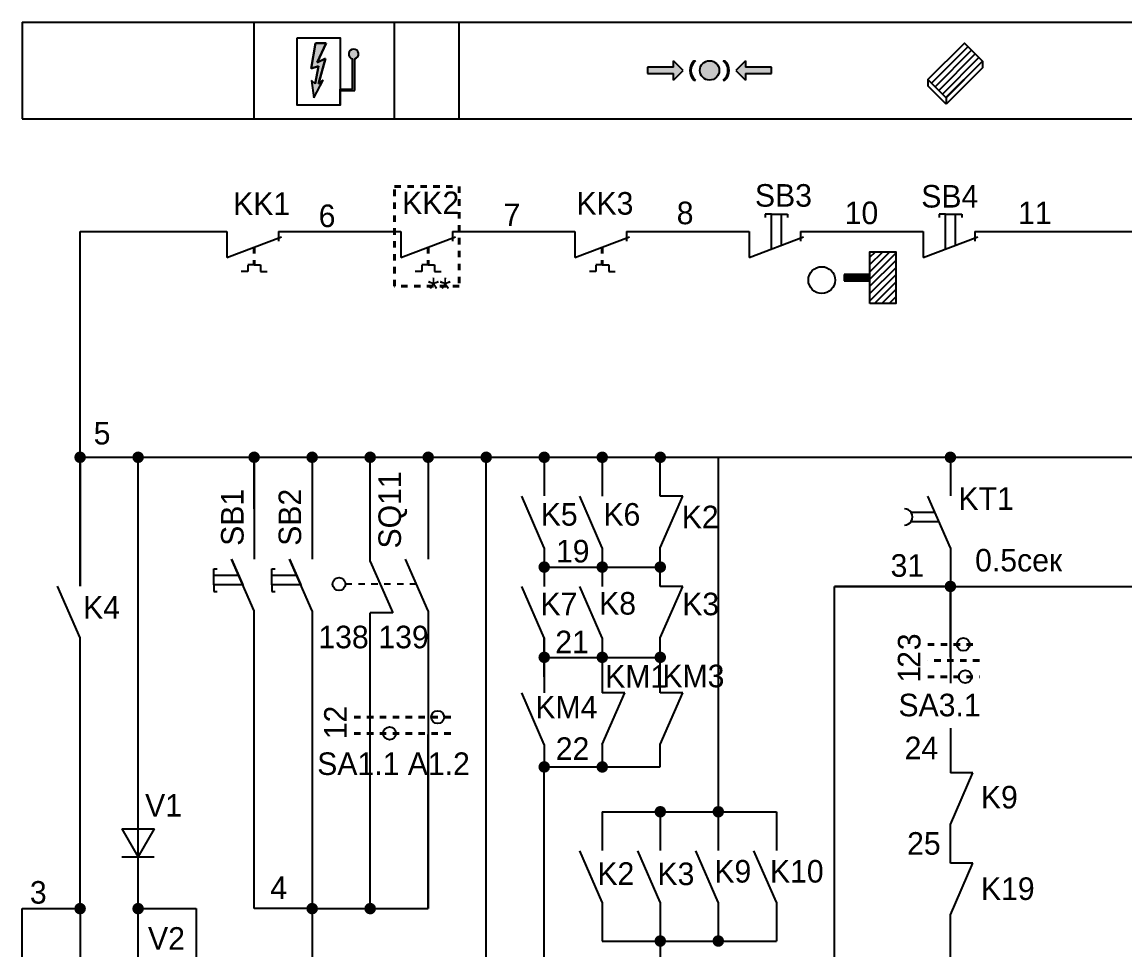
# Model space of a CAD drawing. Header units: inches. Extents: x 0 to 2090, y -987 to 594.
# Drawn here: x 920.5 to 1091.6, y 426.8 to 570.7 of the extents above; entities that cross this region are included whole.
import ezdxf

# ---------------------------------------------------------------- set-up
doc = ezdxf.new("R2010")
doc.units = ezdxf.units.IN
doc.header["$MEASUREMENT"] = 0
doc.linetypes.add('JIS_02_1.0', pattern=[2, 1, -1])
doc.layers.add('пунктир', color=4, linetype='JIS_02_1.0', lineweight=40)

msp = doc.modelspace()

# ---------------------------------------------------------------- hatches: boundary and pattern name
msp.add_hatch(color=256).paths.add_polyline_path([(966.0749536724229, 567.4706837035479), (965.4145514071702, 563.5484760408464), (966.5311433713264, 563.8815893265529), (966.007286892021, 561.1510533938273), (965.465562042978, 561.6927782428702), (965.8025187138569, 558.987740160443), (967.248346046777, 561.7253412318851), (966.5363340415292, 561.1510533938273), (967.6351011283218, 565.0551523236246), (966.3328572619916, 564.4451392752105), (967.7138816931833, 567.4706837035479)])
h = msp.add_hatch(color=256)
edge = h.paths.add_edge_path()
edge.add_arc((971.9764573229581, 565.7753733417074), 0.7667294537466739, 285.5462112592491, 617.2234379336661)
edge.add_line((971.8068954296518, 565.0276281848652), (971.8068954296518, 560.3477487401032))
edge.add_line((971.8068954296518, 560.3477487401032), (969.9111097096443, 560.3477487401032))
edge.add_line((969.9111097096443, 560.3477487401032), (969.9111097096443, 560.096971360987))
edge.add_line((969.9111097096443, 560.096971360987), (972.1819526964641, 560.096971360987))
edge.add_line((972.1819526964641, 560.096971360987), (972.1819526964641, 565.0366949903864))
h = msp.add_hatch()
h.set_pattern_fill('ANSI31', color=256, scale=0.25, style=0)
h.set_pattern_definition([(45, (673.1582998790288, 114.4292740455378), (-0.561266007566822, 0.5612660075668221), [])])
h.paths.add_polyline_path([(1061.05380872282, 561.8179129796349), (1066.710662972312, 567.4747672291273), (1069.539090097059, 564.6463401043811), (1063.882235847566, 558.9894858548888)])
h = msp.add_hatch(color=256)
edge = h.paths.add_edge_path()
edge.add_arc((1027.18833741421, 563.2342153682979), 1.507161163253386, 0, 360)
edge = h.paths.add_edge_path()
edge.add_line((1029.312567092505, 561.7329051773095), (1029.573330865398, 561.7342153682979))
edge.add_arc((1028.148063889232, 563.2342153682979), 2.069151022364066, 313.5365589871091, 406.4083904906752)
edge.add_line((1029.574771426602, 564.732845261287), (1029.315938525292, 564.7329044069071))
edge.add_arc((1028.148063889232, 563.2342153682979), 1.9, -52.20077086296101, 52.07199163771338, ccw=False)
edge = h.paths.add_edge_path()
edge.add_line((1024.759083628931, 561.7342153682979), (1025.019161398008, 561.7334375327466))
edge.add_arc((1026.184350605098, 563.2342153682979), 1.9, 127.90182317227061, 232.1745856729539, ccw=False)
edge.add_line((1025.017161018517, 564.7334379898512), (1024.758328117206, 564.7334971354713))
edge.add_arc((1026.184350605098, 563.2342153682979), 2.069151022364066, 133.5654243193195, 226.4634410128909)
h.paths.add_polyline_path([(1023.119186391846, 563.234215368298), (1021.619186391846, 564.7342153682979), (1021.619186391846, 563.7342153682979), (1017.583039279275, 563.7342153682979), (1017.583039279275, 562.7342153682979), (1021.619186391846, 562.7342153682979), (1021.619186391846, 561.7342153682979)])
h.paths.add_polyline_path([(1031.260302297368, 563.2321265420079), (1032.760302297369, 561.732126542008), (1032.760302297369, 562.732126542008), (1036.796449409939, 562.732126542008), (1036.796449409939, 563.732126542008), (1032.760302297369, 563.732126542008), (1032.760302297369, 564.732126542008)])
h = msp.add_hatch()
h.set_pattern_fill('ANSI31', color=256, scale=0.25, angle=180, style=0)
h.set_pattern_definition([(225, (717.9876707346632, 82.29831996327232), (0.5612660075668219, -0.5612660075668222), [])])
h.paths.add_polyline_path([(1052.068812340752, 527.1011724597425), (1052.068812340752, 535.1011724597425), (1056.068812340752, 535.1011724597425), (1056.068812340752, 527.1011724597425)])
h = msp.add_hatch(color=256)
h.paths.add_polyline_path([(1052.064995408314, 530.60320338423), (1052.064995408314, 531.5963319904434), (1048.072354456101, 531.5963319904434), (1048.072354456101, 530.6032033842299)])
edge = h.paths.add_edge_path()
edge.add_line((1052.068812340752, 531.1011724597425), (1048.068812340752, 531.1011724597425))
h = msp.add_hatch(color=256)
edge = h.paths.add_edge_path()
edge.add_arc((929.5464494099392, 503.2321265420079), 0.9, 0, 360)
h = msp.add_hatch(color=256)
edge = h.paths.add_edge_path()
edge.add_arc((938.5464494099392, 503.2321265420079), 0.9, 0, 360)
h = msp.add_hatch(color=256)
edge = h.paths.add_edge_path()
edge.add_arc((956.5464494099392, 503.2321265420079), 0.9, 0, 360)
h = msp.add_hatch(color=256)
edge = h.paths.add_edge_path()
edge.add_arc((965.5464494099392, 503.2321265420079), 0.9, 0, 360)
h = msp.add_hatch(color=256)
edge = h.paths.add_edge_path()
edge.add_arc((974.5464494099392, 503.2321265420079), 0.9, 0, 360)
h = msp.add_hatch(color=256)
edge = h.paths.add_edge_path()
edge.add_arc((983.5464494099392, 503.2321265420079), 0.9, 0, 360)
h = msp.add_hatch(color=256)
edge = h.paths.add_edge_path()
edge.add_arc((992.5464494099392, 503.2321265420079), 0.9, 0, 360)
h = msp.add_hatch(color=256)
edge = h.paths.add_edge_path()
edge.add_arc((1001.546449409939, 503.2321265420079), 0.9, 0, 360)
h = msp.add_hatch(color=256)
edge = h.paths.add_edge_path()
edge.add_arc((1010.546449409939, 503.2321265420079), 0.9, 0, 360)
h = msp.add_hatch(color=256)
edge = h.paths.add_edge_path()
edge.add_arc((1019.546449409939, 503.2321265420079), 0.9, 0, 360)
h = msp.add_hatch(color=256)
edge = h.paths.add_edge_path()
edge.add_arc((1064.546449409939, 503.2321265420079), 0.9, 0, 360)
h = msp.add_hatch(color=256)
edge = h.paths.add_edge_path()
edge.add_arc((1001.546449409939, 486.2064676283259), 0.9, 0, 360)
h = msp.add_hatch(color=256)
edge = h.paths.add_edge_path()
edge.add_arc((1010.546449409939, 486.2064676283259), 0.9, 0, 360)
h = msp.add_hatch(color=256)
edge = h.paths.add_edge_path()
edge.add_arc((1019.546449409939, 486.2064676283259), 0.9, 0, 360)
h = msp.add_hatch(color=256)
edge = h.paths.add_edge_path()
edge.add_arc((1064.546449409939, 483.2064676283259), 0.9, 0, 360)
h = msp.add_hatch(color=256)
edge = h.paths.add_edge_path()
edge.add_arc((1001.546449409939, 472.2064676283259), 0.9, 0, 360)
h = msp.add_hatch(color=256)
edge = h.paths.add_edge_path()
edge.add_arc((1010.546449409939, 472.2064676283259), 0.9, 0, 360)
h = msp.add_hatch(color=256)
edge = h.paths.add_edge_path()
edge.add_arc((1019.546449409939, 472.2064676283259), 0.9, 0, 360)
h = msp.add_hatch(color=256)
edge = h.paths.add_edge_path()
edge.add_arc((1001.546449409939, 455.2064676283259), 0.9, 0, 360)
h = msp.add_hatch(color=256)
edge = h.paths.add_edge_path()
edge.add_arc((1010.546449409939, 455.2064676283259), 0.9, 0, 360)
h = msp.add_hatch(color=256)
edge = h.paths.add_edge_path()
edge.add_arc((1019.546449409939, 448.2568623635731), 0.9, 0, 360)
h = msp.add_hatch(color=256)
edge = h.paths.add_edge_path()
edge.add_arc((1028.546449409939, 448.2568623635731), 0.9, 0, 360)
h = msp.add_hatch(color=256)
edge = h.paths.add_edge_path()
edge.add_arc((929.5464494099392, 433.2321265420079), 0.9, 0, 360)
h = msp.add_hatch(color=256)
edge = h.paths.add_edge_path()
edge.add_arc((938.5464494099392, 433.2321265420079), 0.9, 0, 360)
h = msp.add_hatch(color=256)
edge = h.paths.add_edge_path()
edge.add_arc((965.5464494099392, 433.2321265420079), 0.9, 0, 360)
h = msp.add_hatch(color=256)
edge = h.paths.add_edge_path()
edge.add_arc((974.5464494099392, 433.2321265420079), 0.9, 0, 360)
h = msp.add_hatch(color=256)
edge = h.paths.add_edge_path()
edge.add_arc((1019.546449409939, 428.2099035978018), 0.9, 0, 360)
h = msp.add_hatch(color=256)
edge = h.paths.add_edge_path()
edge.add_arc((1028.546449409939, 428.2099035978018), 0.9, 0, 360)

# ---------------------------------------------------------------- linework, layer by layer
for p, q in [((920.5464494099392, 570.732126542008), (920.5464494099392, 555.732126542008)), ((920.5464494099392, 570.732126542008), (1291.046326905458, 570.7321265420084)), ((956.5464494099392, 555.732126542008), (956.5464494099392, 570.732126542008)), ((978.3257503124039, 555.732126542008), (978.3257503124039, 570.732126542008)), ((988.3532224198402, 555.732126542008), (988.3532224198402, 570.732126542008)), ((965.4142340145222, 563.5465910081297), (966.0749536724229, 567.4706837035479)), ((966.0749536724229, 567.4706837035479), (965.4145514071702, 563.5484760408464)), ((966.0749536724229, 567.4706837035479), (967.7138816931833, 567.4706837035479)), ((967.7138816931833, 567.4706837035479), (966.0749536724229, 567.4706837035479)), ((967.7138816931833, 567.4706837035479), (966.3328572619916, 564.4451392752105)), ((966.3328572619916, 564.4451392752105), (967.7138816931833, 567.4706837035479)), ((966.3328572619916, 564.4451392752105), (967.6351011283218, 565.0551523236246)), ((967.6351011283218, 565.0551523236246), (966.3328572619916, 564.4451392752105)), ((967.6351011283218, 565.0551523236246), (966.5363340415292, 561.1510533938273)), ((966.5363340415292, 561.1510533938273), (967.6351011283218, 565.0551523236246)), ((971.8068954296518, 560.3477487401032), (971.8068954296518, 565.0276281848652)), ((972.1819526964641, 560.096971360987), (972.1819526964641, 565.0366949903864)), ((1021.619186391846, 563.7342153682979), (1021.619186391846, 564.7342153682979)), ((1023.119186391846, 563.234215368298), (1021.619186391846, 564.7342153682979)), ((1024.758328117206, 564.7334971354713), (1025.017161018517, 564.7334379898512)), ((1029.315938525292, 564.7329044069071), (1029.574771426602, 564.732845261287)), ((1032.760302297369, 564.732126542008), (1031.260302297368, 563.2321265420079)), ((1032.760302297369, 564.732126542008), (1032.760302297369, 563.732126542008)), ((1069.539090097059, 564.6463401043811), (1069.539090097059, 563.6463401043811)), ((965.4145514071702, 563.5484760408464), (966.5311433713264, 563.8815893265529)), ((966.5311433713264, 563.8815893265527), (965.414831681803, 563.5485596552793)), ((966.007286892021, 561.1510533938273), (966.5311433713264, 563.8815893265527)), ((966.5311433713264, 563.8815893265529), (966.007286892021, 561.1510533938273)), ((1017.583039279275, 563.7342153682979), (1017.583039279275, 562.7342153682979)), ((1021.619186391846, 563.7342153682979), (1017.583039279275, 563.7342153682979)), ((1021.619186391846, 561.7342153682979), (1023.119186391846, 563.234215368298)), ((1031.260302297368, 563.2321265420079), (1032.760302297369, 561.732126542008)), ((1036.796449409939, 563.732126542008), (1032.760302297369, 563.732126542008)), ((1036.796449409939, 562.732126542008), (1036.796449409939, 563.732126542008)), ((1069.539090097059, 563.6463401043811), (1063.877249212071, 557.9894982882329)), ((966.007286892021, 561.1510533938273), (965.465562042978, 561.6927782428702)), ((965.465562042978, 561.6927782428702), (965.8025187138569, 558.987740160443)), ((966.007286892021, 561.1510533938273), (965.465562042978, 561.6927782428702)), ((965.465562042978, 561.6927782428702), (965.8025187138569, 558.987740160443)), ((965.8025187138569, 558.987740160443), (967.248346046777, 561.7253412318851)), ((965.8025187138569, 558.987740160443), (967.248346046777, 561.7253412318851)), ((966.5363340415292, 561.1510533938273), (967.248346046777, 561.7253412318851)), ((967.248346046777, 561.7253412318851), (966.5363340415292, 561.1510533938273)), ((1017.583039279275, 562.7342153682979), (1021.619186391846, 562.7342153682979)), ((1021.619186391846, 561.7342153682979), (1021.619186391846, 562.7342153682979)), ((1024.759083628931, 561.7342153682979), (1025.019161398008, 561.7334375327466)), ((1029.312567092505, 561.7329051773095), (1029.573330865398, 561.7342153682979)), ((1032.760302297369, 562.732126542008), (1036.796449409939, 562.732126542008)), ((1032.760302297369, 562.732126542008), (1032.760302297369, 561.732126542008)), ((1061.05380872282, 561.8179129796349), (1061.05380872282, 560.8179129796349)), ((969.9111097096443, 557.8542524167655), (969.9111097096443, 560.3477487401032)), ((969.9111097096443, 560.3477487401032), (971.8068954296518, 560.3477487401032)), ((969.9111097096443, 560.3477487401032), (969.9111097096443, 560.096971360987)), ((969.9111097096443, 560.096971360987), (972.1819526964641, 560.096971360987)), ((1063.877249212071, 557.9894982882329), (1061.05380872282, 560.8179129796349)), ((1063.882235847566, 558.9894858548888), (1063.877249212071, 557.9894982882329)), ((920.5464494099392, 555.732126542008), (1291.046326905458, 555.732126542008)), ((956.5464494099392, 555.732126542008), (978.3257503124039, 555.732126542008)), ((1036.796449409939, 540.9301059930258), (1035.796449409939, 540.9301059930258)), ((1035.796449409939, 540.9301059930258), (1035.796449409939, 540.4301059930258)), ((1036.796449409939, 535.5386574024051), (1036.796449409939, 540.9301059930258)), ((1036.796449409939, 540.9301059930258), (1038.296449409939, 540.9301059930258)), ((1038.296449409939, 540.9301059930258), (1038.296449409939, 536.1011574024051)), ((1038.296449409939, 540.9301059930258), (1039.296449409939, 540.9301059930258)), ((1039.296449409939, 540.9301059930258), (1039.296449409939, 540.4301059930258)), ((1063.796449409939, 540.9301059930258), (1062.796449409939, 540.9301059930258)), ((1062.796449409939, 540.9301059930258), (1062.796449409939, 540.4301059930258)), ((1063.796449409939, 535.5386574024051), (1063.796449409939, 540.9301059930258)), ((1063.796449409939, 540.9301059930258), (1065.296449409939, 540.9301059930258)), ((1065.296449409939, 540.9301059930258), (1065.296449409939, 536.1011574024051)), ((1065.296449409939, 540.9301059930258), (1066.296449409939, 540.9301059930258)), ((1066.296449409939, 540.9301059930258), (1066.296449409939, 540.4301059930258)), ((929.5464494099392, 503.2321265420079), (929.5464494099392, 538.2321265420079)), ((929.5464494099392, 538.2321265420079), (952.312367115547, 538.2321265420079)), ((952.312367115547, 538.2321265420079), (952.312367115547, 534.2321265420079)), ((952.312367115547, 534.2321265420079), (960.7805317043315, 537.407688262802)), ((960.312367115547, 538.232126542008), (979.3123671155467, 538.2321265420081)), ((960.312367115547, 538.2321265420079), (965.5464494099392, 538.2321265420079)), ((960.312367115547, 538.2321265420079), (960.312367115547, 536.7321265420079)), ((974.5464494099392, 538.2321265420079), (979.312367115547, 538.2321265420079)), ((979.312367115547, 538.2321265420079), (979.312367115547, 534.2321265420079)), ((979.312367115547, 534.2321265420079), (987.7805317043315, 537.407688262802)), ((987.312367115547, 538.2321265420081), (1006.312367115547, 538.2321265420081)), ((987.312367115547, 538.2321265420079), (987.312367115547, 536.7321265420079)), ((1006.312367115547, 538.2321265420081), (1006.312367115547, 534.2321265420081)), ((1006.312367115547, 534.2321265420081), (1014.780531704331, 537.4076882628023)), ((1014.312367115547, 538.2321265420081), (1033.312367115547, 538.232126542008)), ((1014.312367115547, 538.2321265420081), (1014.312367115547, 536.7321265420081)), ((1033.312367115547, 538.232126542008), (1033.312367115547, 534.232126542008)), ((1033.312367115547, 534.232126542008), (1041.780531704331, 537.4076882628021)), ((1041.312367115547, 538.2321265420081), (1060.312367115547, 538.2321265420081)), ((1041.312367115547, 538.232126542008), (1041.312367115547, 536.732126542008)), ((1060.312367115547, 538.232126542008), (1060.312367115547, 534.232126542008)), ((1060.312367115547, 534.232126542008), (1068.780531704331, 537.4076882628021)), ((1068.312367115547, 538.232126542008), (1154.546326905458, 538.2321265420079)), ((1068.312367115547, 538.232126542008), (1068.312367115547, 536.732126542008)), ((956.3270827087224, 535.634929882132), (956.3270827087224, 535.634929882132)), ((983.3270827087224, 535.634929882132), (983.3270827087224, 535.634929882132)), ((1010.327082708722, 535.6349298821323), (1010.327082708722, 535.6349298821323)), ((1052.068812340752, 531.1011724597425), (1052.068812340752, 535.1011724597425)), ((1052.068812340752, 535.1011724597425), (1056.068812340752, 535.1011724597425)), ((1056.068812340752, 535.1011724597425), (1056.068812340752, 527.1011724597425)), ((955.5464494099392, 532.0484153097412), (954.5464494099392, 532.0484153097412)), ((956.5464494099392, 533.069907402405), (955.5464494099392, 533.069907402405)), ((955.5464494099392, 533.0484153097412), (955.5464494099392, 532.0484153097412)), ((956.5464494099392, 533.069907402405), (957.5464494099392, 533.069907402405)), ((957.5464494099392, 533.069907402405), (957.5464494099392, 532.069907402405)), ((957.5464494099392, 532.069907402405), (958.5464494099392, 532.069907402405)), ((982.5464494099392, 532.0484153097412), (981.5464494099392, 532.0484153097412)), ((983.5464494099392, 533.069907402405), (982.5464494099392, 533.069907402405)), ((982.5464494099392, 533.0484153097412), (982.5464494099392, 532.0484153097412)), ((983.5464494099392, 533.069907402405), (984.5464494099392, 533.069907402405)), ((984.5464494099392, 533.069907402405), (984.5464494099392, 532.069907402405)), ((984.5464494099392, 532.069907402405), (985.5464494099392, 532.069907402405)), ((1009.546449409939, 532.0484153097415), (1008.546449409939, 532.0484153097415)), ((1010.546449409939, 533.0699074024052), (1009.546449409939, 533.0699074024052)), ((1009.546449409939, 533.0484153097415), (1009.546449409939, 532.0484153097415)), ((1010.546449409939, 533.0699074024052), (1011.546449409939, 533.0699074024052)), ((1011.546449409939, 533.0699074024052), (1011.546449409939, 532.0699074024052)), ((1011.546449409939, 532.0699074024052), (1012.546449409939, 532.0699074024052)), ((1052.064995408314, 531.5963319904434), (1048.072354456101, 531.5963319904434)), ((1048.072354456101, 531.5963319904434), (1048.072354456101, 530.6032033842299)), ((1048.072354456101, 530.6032033842299), (1052.064995408314, 530.60320338423)), ((1052.064995408314, 530.60320338423), (1052.064995408314, 531.5963319904434)), ((1052.068812340752, 531.1011724597425), (1052.068812340752, 531.6011724597425)), ((1052.068812340752, 527.1011724597425), (1052.068812340752, 531.1011724597425)), ((1056.068812340752, 527.1011724597425), (1052.068812340752, 527.1011724597425)), ((929.5464494099392, 483.2321265420079), (929.5464494099392, 503.2321265420079)), ((929.5464494099392, 503.2321265420079), (938.5464494099392, 503.2321265420079)), ((929.5464494099392, 503.2321265420079), (929.5464494099392, 483.2321265420079)), ((938.5464494099392, 353.2321265420079), (938.5464494099392, 503.2321265420079)), ((938.5464494099392, 503.2321265420079), (956.5464494099392, 503.2321265420079)), ((956.5464494099392, 503.2321265420079), (965.5464494099392, 503.2321265420079)), ((956.5464494099392, 495.2321265420079), (956.5464494099392, 503.2321265420079)), ((956.5464494099392, 503.2321265420079), (956.5464494099392, 487.4194859987418)), ((965.5464494099392, 503.2321265420079), (974.5464494099392, 503.2321265420079)), ((965.5464494099392, 503.2321265420079), (965.5464494099392, 487.4194859987418)), ((974.5464494099392, 503.2321265420079), (983.5464494099392, 503.2321265420079)), ((974.5464494099392, 487.0888956799478), (974.5464494099392, 503.2321265420079)), ((983.5464494099392, 503.2321265420079), (992.5464494099392, 503.2321265420079)), ((983.5464494099392, 503.2321265420079), (983.5464494099392, 495.2321265420079)), ((983.5464494099392, 503.2321265420079), (983.546449409939, 487.4194859987418)), ((992.5464494099392, 424.2321265420079), (992.5464494099392, 503.2321265420079)), ((992.5464494099392, 503.2321265420079), (1028.546449409939, 503.2321265420079)), ((1001.546449409939, 503.2321265420079), (1010.546449409939, 503.2321265420079)), ((1001.546449409939, 503.2321265420079), (1001.546449409939, 497.2321265420079)), ((1010.546449409939, 503.2321265420079), (1019.546449409939, 503.2321265420079)), ((1010.546449409939, 503.2321265420079), (1010.546449409939, 497.2064676283259)), ((1019.546449409939, 503.2321265420079), (1028.546449409939, 503.2321265420079)), ((1019.546449409939, 497.2064676283259), (1019.546449409939, 503.2321265420079)), ((1028.546449409939, 503.2321265420079), (1028.546449409939, 443.2321265420079)), ((1028.546449409939, 503.2321265420079), (1055.546449409939, 503.2321265420079)), ((1046.546449409939, 503.2321265420079), (1127.546326905458, 503.2321265420079)), ((1055.546449409939, 503.2321265420079), (1064.546449409939, 503.2321265420079)), ((1064.546449409939, 503.2321265420079), (1064.546449409939, 497.2321265420079)), ((1001.546449409939, 489.2064676283259), (998.0464494099392, 497.2064676283259)), ((1010.546449409939, 489.2064676283259), (1007.046449409939, 497.2064676283259)), ((1023.046449409939, 497.2064676283259), (1019.546449409939, 497.2064676283259)), ((1019.546449409939, 489.2064676283259), (1023.046449409939, 497.2064676283259)), ((1064.546449409939, 489.2064676283259), (1061.046449409939, 497.2064676283259)), ((1058.290011337925, 494.7211832215013), (1062.133761337925, 494.7211832215013)), ((1062.790011337925, 493.2211832215013), (1058.290011337925, 493.2211832215013)), ((1062.790011337925, 493.2211832215013), (1062.790011337925, 493.2211832215013)), ((1001.546449409939, 489.2064676283259), (1001.546449409939, 483.2064676283259)), ((1010.546449409939, 489.2064676283259), (1010.546449409939, 483.2064676283259)), ((1019.546449409939, 483.2064676283259), (1019.546449409939, 489.2064676283259)), ((1064.546449409939, 489.2064676283259), (1064.546449409939, 483.2064676283259)), ((950.2900113379249, 484.9342015919173), (950.2900113379249, 485.9342015919173)), ((950.2900113379249, 485.9342015919173), (950.7900113379249, 485.9342015919173)), ((956.5464494099392, 479.4194859987419), (953.0464494099392, 487.4194859987419)), ((953.0464494099392, 487.4194859987419), (954.7900113379249, 483.4342015919173)), ((959.2900113379249, 484.9342015919173), (959.2900113379249, 485.9342015919173)), ((959.2900113379249, 485.9342015919173), (959.7900113379249, 485.9342015919173)), ((965.5464494099392, 479.4194859987419), (962.0464494099392, 487.4194859987419)), ((962.0464494099392, 487.4194859987419), (963.7900113379249, 483.4342015919173)), ((974.5464494099392, 487.0888956799478), (978.0464494099392, 479.0888956799478)), ((983.5464494099392, 479.4194859987419), (980.0464494099392, 487.4194859987419)), ((1001.546449409939, 486.2064676283259), (1019.546449409939, 486.2064676283259)), ((950.2900113379249, 483.4342015919173), (950.2900113379249, 484.9342015919173)), ((950.2900113379249, 484.9342015919173), (954.1337613379249, 484.9342015919173)), ((959.2900113379249, 483.4342015919173), (959.2900113379249, 484.9342015919173)), ((959.2900113379249, 484.9342015919173), (963.1337613379249, 484.9342015919173)), ((929.5464494099392, 475.2321265420079), (926.0464494099392, 483.2321265420079)), ((954.7900113379249, 483.4342015919173), (950.2900113379249, 483.4342015919173)), ((950.2900113379249, 483.4342015919173), (950.2900113379249, 482.4342015919173)), ((950.2900113379249, 482.4342015919173), (950.7900113379249, 482.4342015919173)), ((954.7900113379249, 483.4342015919173), (954.7900113379249, 483.4342015919173)), ((963.7900113379249, 483.4342015919173), (959.2900113379249, 483.4342015919173)), ((959.2900113379249, 483.4342015919173), (959.2900113379249, 482.4342015919173)), ((959.2900113379249, 482.4342015919173), (959.7900113379249, 482.4342015919173)), ((963.7900113379249, 483.4342015919173), (963.7900113379249, 483.4342015919173)), ((971.7145453694818, 483.5649489487504), (970.7145453694818, 483.5649489487504)), ((973.7145453694818, 483.5649489487504), (972.7145453694818, 483.5649489487504)), ((975.7145453694818, 483.5649489487504), (974.7145453694818, 483.5649489487504)), ((977.7145453694818, 483.5649489487504), (976.7145453694818, 483.5649489487504)), ((979.7145453694818, 483.5649489487504), (978.7145453694818, 483.5649489487504)), ((981.7145453694818, 483.5649489487504), (980.7145453694818, 483.5649489487504)), ((1001.546449409939, 475.2064676283259), (998.0464494099392, 483.2064676283259)), ((1010.546449409939, 475.2064676283259), (1007.046449409939, 483.2064676283259)), ((1023.046449409939, 483.2064676283259), (1019.546449409939, 483.2064676283259)), ((1019.546449409939, 475.2064676283259), (1023.046449409939, 483.2064676283259)), ((1046.546449409939, 413.320125047937), (1046.546449409939, 483.2064676283259)), ((1064.546449409939, 483.2064676283259), (1046.546449409939, 483.2064676283259)), ((1046.546449409939, 483.2064676283259), (1100.546326905458, 483.2064676283259)), ((1064.546449409939, 472.2455489951645), (1064.546449409939, 483.2064676283259)), ((1064.546449409939, 483.2064676283259), (1064.546449409939, 479.2064676283259)), ((956.5464494099392, 433.2321265420079), (956.5464494099392, 479.4194859987419)), ((965.5464494099392, 479.4194859987419), (965.5464494099392, 433.2321265420079)), ((974.546449409939, 467.4194859987419), (974.546449409939, 479.0888956799478)), ((978.0464494099392, 479.0888956799478), (974.5464494099392, 479.0888956799478)), ((983.5464494099392, 479.4194859987419), (983.5464494099392, 459.4194859987419)), ((1064.546449409939, 479.2064676283259), (1064.546449409939, 474.2064676283259)), ((929.5464494099392, 433.2321265420079), (929.5464494099392, 475.2321265420079)), ((1001.546449409939, 469.2064676283259), (1001.546449409939, 475.2064676283259)), ((1001.546449409939, 475.2064676283259), (1001.546449409939, 466.6994157709837)), ((1010.546449409939, 475.2064676283259), (1010.546449409939, 466.6994157709837)), ((1019.546449409939, 466.6994157709837), (1019.546449409939, 475.2064676283259)), ((1064.546449409939, 474.2064676283259), (1064.546449409939, 468.2064676283259)), ((974.546449409939, 459.4194859987419), (974.546449409939, 472.4194859987419)), ((1001.546449409939, 472.2064676283259), (1019.546449409939, 472.2064676283259)), ((1001.546449409939, 458.6994157709837), (998.0464494099392, 466.6994157709837)), ((1014.046449409939, 466.6994157709837), (1010.546449409939, 466.6994157709837)), ((1010.546449409939, 458.6994157709837), (1014.046449409939, 466.6994157709837)), ((1023.046449409939, 466.6994157709837), (1019.546449409939, 466.6994157709837)), ((1019.546449409939, 458.6994157709837), (1023.046449409939, 466.6994157709837)), ((974.5464494099392, 433.2321265420079), (974.5464494099392, 460.2321265420079)), ((983.5464494099392, 460.2321265420079), (983.5464494099392, 433.2321265420079)), ((983.5464494099392, 433.2321265420079), (983.5464494099392, 460.2321265420079)), ((1064.546449409939, 461.2064676283259), (1064.546449409939, 454.2731662821658)), ((1001.546449409939, 458.6994157709837), (1001.546449409939, 455.2064676283259)), ((1010.546449409939, 458.6994157709837), (1010.546449409939, 455.2064676283259)), ((1019.546449409939, 455.2064676283259), (1019.546449409939, 458.6994157709837)), ((1001.546449409939, 365.2262075163945), (1001.546449409939, 455.2321265420079)), ((1001.546449409939, 455.2064676283259), (1010.546449409939, 455.2064676283259)), ((1010.546449409939, 455.2064676283259), (1019.546449409939, 455.2064676283259)), ((1068.046449409939, 454.2731662821658), (1064.546449409939, 454.2731662821658)), ((1064.546449409939, 446.2731662821658), (1068.046449409939, 454.2731662821658)), ((1010.546449409939, 448.2568623635731), (1019.546449409939, 448.2568623635731)), ((1010.546449409939, 448.2568623635731), (1010.546449409939, 442.2568623635731)), ((1019.546449409939, 448.2568623635731), (1028.546449409939, 448.2568623635731)), ((1019.546449409939, 448.2568623635731), (1019.546449409939, 442.2568623635731)), ((1028.546449409939, 448.2568623635731), (1028.546449409939, 448.2568623635731)), ((1028.546449409939, 448.2568623635731), (1028.546449409939, 442.2568623635731)), ((1028.546449409939, 448.2568623635731), (1037.546449409939, 448.2568623635731)), ((1037.546449409939, 448.2568623635731), (1037.546449409939, 442.2568623635731)), ((936.0379258518021, 445.5917800324401), (938.5549729680765, 441.2321265420079)), ((936.0379258518021, 445.5917800324401), (941.0720200843509, 445.5917800324401)), ((938.5549729680765, 441.2321265420079), (941.0720200843509, 445.5917800324401)), ((1064.546449409939, 440.2731662821658), (1064.546449409939, 446.2731662821658)), ((1010.546449409939, 434.2099035978018), (1007.046449409939, 442.2099035978018)), ((1019.546449409939, 434.2099035978018), (1016.046449409939, 442.2099035978018)), ((1028.546449409939, 434.2099035978018), (1025.046449409939, 442.2099035978018)), ((1037.546449409939, 434.2099035978018), (1034.046449409939, 442.2099035978018)), ((941.0549729680765, 441.2321265420079), (936.0379258518019, 441.2321265420079)), ((1068.046449409939, 440.2731662821658), (1064.546449409939, 440.2731662821658)), ((1064.546449409939, 432.2731662821658), (1068.046449409939, 440.2731662821658)), ((920.5464494099392, 421.7065979691438), (920.5464494099392, 433.2321265420079)), ((920.5464494099392, 433.2321265420079), (929.5464494099392, 433.2321265420079)), ((929.5464494099392, 433.2321265420079), (929.5464494099392, 365.2262075163945)), ((938.5464494099392, 433.2321265420079), (947.5464494099392, 433.2321265420079)), ((947.5464494099392, 433.2321265420079), (947.5464494099392, 401.9386050365234)), ((965.5464494099392, 433.2321265420079), (956.5464494099392, 433.2321265420079)), ((965.5464494099392, 433.2321265420079), (965.5464494099392, 379.2262075163945)), ((965.5464494099392, 433.2321265420079), (974.5464494099392, 433.2321265420079)), ((974.5464494099392, 433.2321265420079), (983.5464494099392, 433.2321265420079)), ((1010.546449409939, 434.2099035978018), (1010.546449409939, 428.2099035978018)), ((1019.546449409939, 434.2099035978018), (1019.546449409939, 428.2099035978018)), ((1028.546449409939, 434.2099035978018), (1028.546449409939, 428.2099035978018)), ((1037.546449409939, 434.2099035978018), (1037.546449409939, 428.2099035978018)), ((1064.546449409939, 422.2731662821658), (1064.546449409939, 432.2731662821658)), ((1010.546449409939, 428.2099035978018), (1019.546449409939, 428.2099035978018)), ((1019.546449409939, 428.2099035978018), (1028.546449409939, 428.2099035978018)), ((1019.546449409939, 428.2099035978018), (1019.546449409939, 365.2262075163945)), ((1028.546449409939, 428.2099035978018), (1037.546449409939, 428.2099035978018))]:
    msp.add_line(p, q)
for points in [[(963.21880619986, 568.296569494617), (969.9111097096443, 568.296569494617), (969.9111097096443, 557.8542524167655), (963.21880619986, 557.8542524167655)], [(1061.05380872282, 561.8179129796349), (1066.710662972312, 567.4747672291273), (1069.539090097059, 564.6463401043811), (1063.882235847566, 558.9894858548888)], [(1052.068812340752, 527.1011724597425), (1052.068812340752, 535.1011724597425), (1056.068812340752, 535.1011724597425), (1056.068812340752, 527.1011724597425)]]:
    msp.add_lwpolyline(points, close=True)
at = {"const_width": 1}
msp.add_lwpolyline([(1052.068812340752, 531.1011724597425), (1048.068812340752, 531.1011724597425)], dxfattribs=at)
for centre, radius in [((1027.18833741421, 563.2342153682979), 1.507161163253386), ((1044.59512456232, 530.7121062047502), 2.076431073361164), ((969.7145456622634, 483.5657141696484), 1), ((1066.546449409939, 474.2064676283259), 1), ((1066.846449409939, 469.2064676283259), 1), ((985.0215250001509, 462.9194859987419), 1), ((977.5464494099392, 460.4194859987419), 1)]:
    msp.add_circle(centre, radius)
for centre, radius, start, end in [((971.9764573229581, 565.7753733417074), 0.7667294537466739, 285.5462112592491, 257.2234379336661), ((1026.184350605098, 563.2342153682979), 2.069151022364066, 133.5654243193195, 226.4634410128909), ((1026.184350605098, 563.2342153682979), 1.9, 127.9018231722706, 232.1745856729539), ((1028.148063889232, 563.2342153682979), 1.9, 307.799229137039, 52.07199163771335), ((1028.148063889232, 563.2342153682979), 2.069151022364066, 313.5365589871091, 46.40839049067518), ((1057.420587041401, 493.9842823064181), 1.262118810779145, 269.9936652888803, 90.00633471111965)]:
    msp.add_arc(centre, radius, start, end)
at = {"layer": 'пунктир'}
for p, q in [((956.5464494099392, 535.819907402405), (956.5464494099392, 533.069907402405)), ((983.5464494099392, 535.819907402405), (983.5464494099392, 533.069907402405)), ((1010.546449409939, 535.8199074024052), (1010.546449409939, 533.0699074024052)), ((1061.046449409939, 474.2064676283259), (1069.046449409939, 474.2064676283259)), ((1069.046449409939, 471.7064676283259), (1061.032560618723, 471.7064676283259)), ((1061.032560618723, 469.2064676283259), (1069.046449409939, 469.2064676283259)), ((972.0464494099392, 462.9194859987419), (987.0464494099392, 462.9194859987418)), ((972.0464494099392, 460.4194859987419), (987.0464494099392, 460.4194859987419))]:
    msp.add_line(p, q, dxfattribs=at)
msp.add_lwpolyline([(978.3257503124039, 545.2438629495913), (988.3532224198402, 545.2438629495912), (988.3532224198402, 529.753153805266), (978.3257503124037, 529.753153805266)], close=True, dxfattribs=at)

# ---------------------------------------------------------------- texts
msp.add_text('**', height=3.5).set_placement((983.4488461025128, 527.6012976835477))
for s, p in [('SQ11', (979.3239109366511, 489.0827195454746)), ('SB1', (954.9117053753723, 489.5009254703679)), ('SB2', (963.8395952559947, 489.5009254703679))]:
    msp.add_text(s, height=3.5, rotation=90).set_placement(p)
at = {"char_height": 3.5, "attachment_point": 1}
for s, insert, width in [('KK1', (953.2807415059956, 544.3123878617249), 8.12757404730553), ('KK2', (979.5139381417728, 544.4514409597663), 8.12757404730553), ('KK3', (1006.529833602924, 544.3639185163345), 8.12757404730553), ('SB3', (1034.224754775201, 545.5959791798083), 8.12757404730553), ('SB4', (1060.025156550391, 545.4626807590575), 8.12757404730553), ('6', (966.5542920032217, 542.437133464458), 8.12757404730553), ('7', (995.2384405616929, 542.5900572705333), 8.12757404730553), ('8', (1022.095358609135, 542.8760271709774), 8.12757404730553), ('10', (1048.149141344507, 542.8889025916104), 8.12757404730553), ('11', (1075.049037401833, 542.8889025916104), 8.12757404730553), ('5 ', (931.6538642555365, 508.7194596111262), 8.12757404730553), ('KT1', (1065.786988543764, 498.5761563058934), 8.12757404730553), ('K5', (1000.999889158849, 496.1322000623682), 8.12757404730553), ('K6', (1010.724095732768, 496.1322000623682), 8.12757404730553), ('K2', (1022.879341412315, 495.7273003268597), 8.12757404730553), ('19', (1003.359073841929, 490.4248997017567), 8.12757404730553), ('31', (1055.268007611914, 488.2008108554626), 8.12757404730553), ('0.5сек', (1068.382586940259, 489.0199183663769), 8.12757404730553), ('K4', (930.0176120456904, 481.6954792459619), 8.12757404730553), ('K7', (1000.959943566414, 482.2334390939717), 8.12757404730553), ('K8', (1010.056630711173, 482.3333393143391), 8.12757404730553), ('K3', (1022.951923030206, 482.2334390939717), 8.12757404730553), ('138', (966.5067572516523, 477.1103945278302), 8.12757404730553), ('139', (975.8187318313371, 477.1103945278302), 8.12757404730553), ('21', (1003.259109558041, 476.3395854277185), 8.12757404730553), ('KM1', (1011.000843711986, 471.0006352395474), 8.12757404730553), ('KM3', (1019.872952874422, 471.0615356325426), 8.12757404730553), ('KM4', (1000.167739467882, 466.2313414715529), 8.12757404730553), ('SA3.1', (1056.489407416722, 466.5602559205255), 8.12757404730553), ('22', (1003.331553259573, 459.7996961748815), 8.12757404730553), ('24', (1057.449856934234, 459.9038088440269), 8.12757404730553), ('SA1.1 A1.2', (966.3264128067165, 457.4592166583585), 27.84551329742135), ('K9', (1069.278479064349, 452.2696601159937), 8.12757404730553), ('V1', (939.6318992822376, 451.0058577054194), 8.12757404730553), ('25', (1057.827296392684, 445.0951168850609), 8.12757404730553), ('K2', (1009.787942645867, 440.4218264773602), 8.12757404730553), ('K3', (1019.109560756873, 440.3766275458905), 8.12757404730553), ('K9', (1027.93392578372, 440.7729622025182), 8.12757404730553), ('K10', (1036.559979625531, 440.7729622025182), 8.12757404730553), ('4', (959.0496824607358, 438.2217251919315), 8.12757404730553), ('K19', (1069.286265069655, 438.0766305127884), 8.12757404730553), ('3', (921.7617507846076, 437.503588516346), 4.677691455264721), ('V2', (940.0858447058577, 430.3602023567805), 8.12757404730553)]:
    msp.add_mtext(s, dxfattribs=dict(at, insert=insert, width=width))
at = {"char_height": 3.5, "width": 8.12757404730553, "attachment_point": 1, "rotation": 90}
for s, insert in [('3', (1056.40295028416, 473.3067051846416)), ('2', (1056.389061492943, 470.5727635825084)), ('1', (1056.389061492943, 468.3067051846416)), ('2', (967.40293774631, 462.1030761069164)), ('1', (967.4029502841602, 459.5197235550576))]:
    msp.add_mtext(s, dxfattribs=dict(at, insert=insert))

doc.saveas('drawing.dxf')
